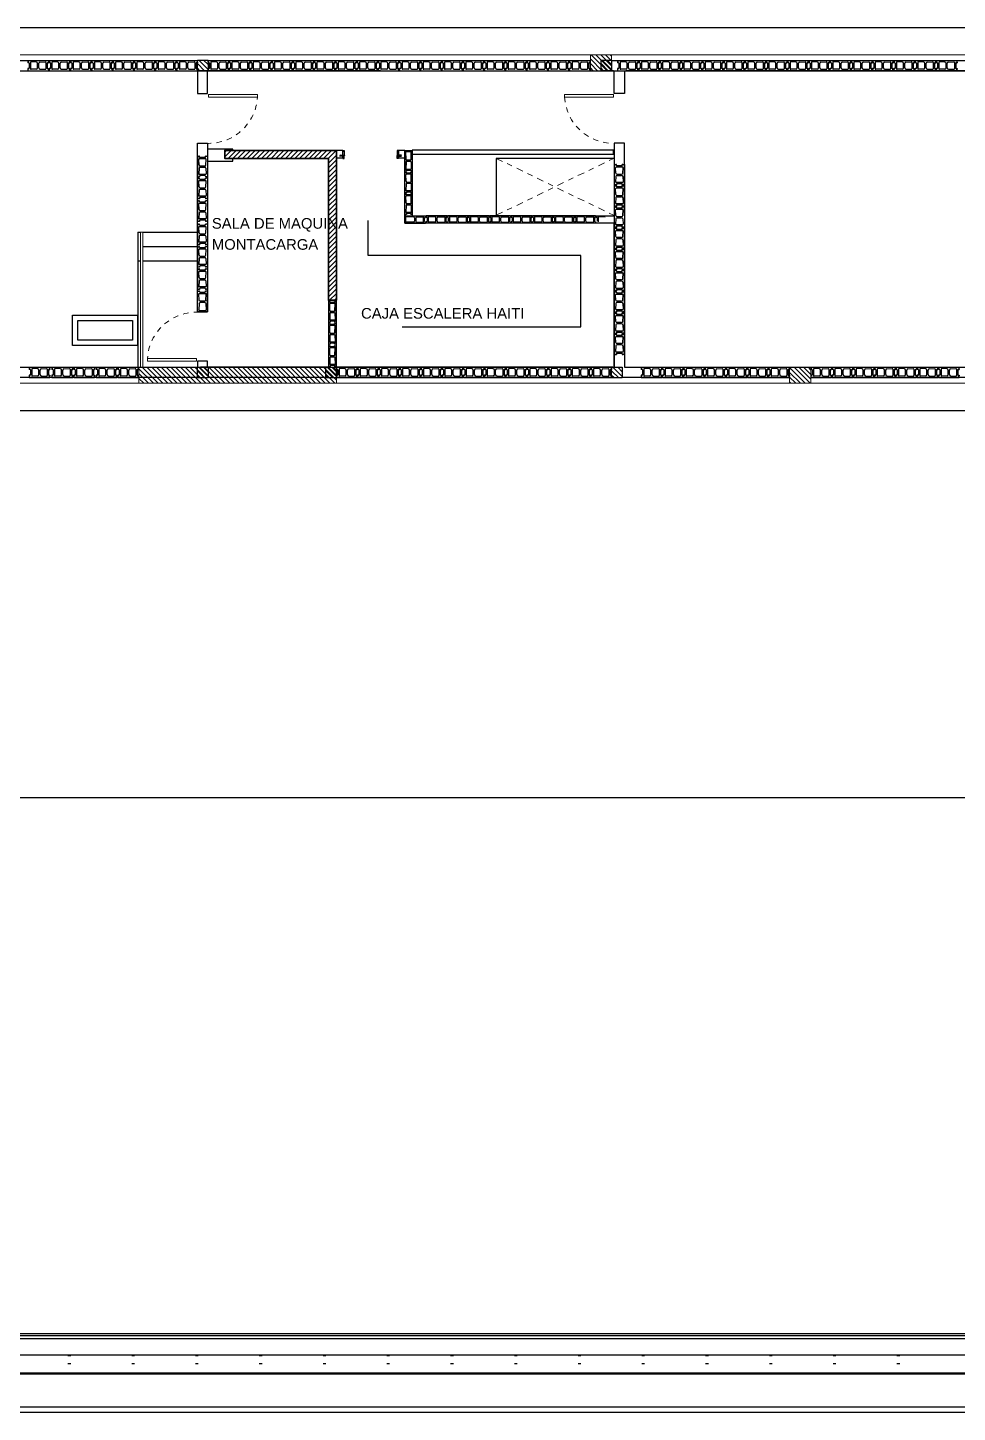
# Model space of a CAD drawing. Header units: millimetres. Extents: x 31.6 to 129.3, y 99 to 163.2.
# Drawn here: x 50.9 to 68.4, y 99.04 to 125.09 of the extents above; entities that cross this region are included whole.
import ezdxf

# ---------------------------------------------------------------- set-up
doc = ezdxf.new("R2010")
doc.units = ezdxf.units.MM
for name, pattern in [('Dash 1_16_', [0.003174, 0.001587, -0.001587]), ('DASHDOT', [1, 0.5, -0.25, 0, -0.25]), ('Grid Line', [0.022225, 0.0127, -0.003175, 0.003175, -0.003175]), ('Hidden', [7.14375, 4.7625, -2.38125])]:
    doc.linetypes.add(name, pattern=pattern)
for name, color, linetype, lineweight in [('A-DOORSYM', 7, 'Continuous', 9), ('A-FLORHRM', 7, 'Continuous', 9), ('VACIOS', 2, 'DASHDOT', 9), ('VIGAS', 7, 'Continuous', 9)]:
    doc.layers.add(name, color=color, linetype=linetype, lineweight=lineweight)
for name, color, linetype in [('ARQ - CARP', 253, 'Continuous'), ('BLOCK 014', 7, 'Continuous'), ('C', 7, 'Continuous'), ('c-h', 7, 'Continuous'), ('muro', 7, 'Continuous'), ('Sectores', 3, 'Continuous'), ('VISTA-2P', 7, 'Continuous')]:
    doc.layers.add(name, color=color, linetype=linetype)
doc.styles.add('MtXpl_Arial_Unicode_', font='ARIALUNI.ttf')

# ---------------------------------------------------------------- blocks, each defined once
blk = doc.blocks.new('Puerta de abrir una hoja - 0_90x2_10x0_23-3443815-04 - Planta de Techos')
at = {"layer": 'A-DOORSYM'}
for p, q in [((0.41, -0.115), (0.41, -1.035)), ((0.46, -0.115), (0.41, -0.115)), ((0.46, -1.035), (0.46, -0.115)), ((0.41, -1.035), (0.46, -1.035))]:
    blk.add_line(p, q, dxfattribs=at)
at = {"layer": 'A-DOORSYM', "linetype": 'Dash 1_16_'}
blk.add_arc((0.46, -0.115), 0.921, 176.8892, 266.8892, dxfattribs=at)
blk = doc.blocks.new('Puerta de abrir una hoja - 0_90x2_10x0_23-3443816-04 - Planta de Techos')
at = {"layer": 'A-DOORSYM'}
for p, q in [((0.41, 0.115), (0.41, 1.035)), ((0.41, 1.035), (0.46, 1.035)), ((0.46, 1.035), (0.46, 0.115)), ((0.46, 0.115), (0.41, 0.115))]:
    blk.add_line(p, q, dxfattribs=at)
at = {"layer": 'A-DOORSYM', "linetype": 'Dash 1_16_'}
blk.add_arc((0.46, 0.115), 0.921, 93.1108, 183.1108, dxfattribs=at)
blk = doc.blocks.new('Marco 0.15')
for p, q in [((0, 0), (0.004951, 0)), ((0, 0), (0, -0.011667)), ((0.004951, 0), (0.004951, -0.01)), ((0.014951, 0), (0.014951, -0.01)), ((0.014951, 0), (0.024951, 0)), ((0.024951, 0), (0.024951, -0.045)), ((-0.053222, -0.039262), (-0.036035, -0.048531)), ((0.023284, -0.039262), (-0.053222, -0.039262)), ((-0.036035, -0.048531), (-0.052535, -0.059518)), ((-0.052535, -0.059518), (0.023284, -0.059518)), ((-0.000026, -0.138333), (-0.000026, -0.15)), ((-0.000026, -0.15), (0.004951, -0.15)), ((0.001641, -0.138333), (0.001641, -0.148333)), ((0.001641, -0.148333), (0.003284, -0.148333)), ((0.001667, -0.001667), (0.003284, -0.001667)), ((0.001667, -0.001667), (0.001667, -0.011667)), ((0.003284, -0.001667), (0.003284, -0.011667)), ((0.003284, -0.011667), (0.016618, -0.011667)), ((0.003284, -0.138333), (0.003284, -0.148333)), ((0.003284, -0.138333), (0.016618, -0.138333)), ((0.004951, -0.01), (0.014951, -0.01)), ((0.004951, -0.14), (0.004951, -0.15)), ((0.004951, -0.14), (0.014951, -0.14)), ((0.014951, -0.15), (0.014951, -0.14)), ((0.014951, -0.15), (0.024951, -0.15)), ((0.016618, -0.001667), (0.016618, -0.011667)), ((0.016618, -0.001667), (0.023284, -0.001667)), ((0.016618, -0.148333), (0.016618, -0.138333)), ((0.016618, -0.148333), (0.023284, -0.148333)), ((0.023284, -0.001667), (0.023284, -0.046667)), ((0.023284, -0.046667), (0.028284, -0.046667)), ((0.023284, -0.148333), (0.023284, -0.053333)), ((0.023284, -0.053333), (0.028284, -0.053333)), ((0.024951, -0.045), (0.029951, -0.045)), ((0.024951, -0.15), (0.024951, -0.055)), ((0.024951, -0.055), (0.029951, -0.055)), ((0.028284, -0.053333), (0.028284, -0.046667)), ((0.029951, -0.045), (0.029951, -0.05)), ((0.029951, -0.055), (0.029951, -0.05))]:
    blk.add_line(p, q)
blk = doc.blocks.new('BLOQUE H° 19X19X39 COMUN PLANTA')
for p, q in [((0, -0.010732), (0, 0)), ((0.39, 0), (0, 0)), ((0.39, -0.010732), (0.39, 0)), ((0, -0.010732), (0, -0.010732)), ((0, -0.04), (0, -0.029268)), ((0, -0.029268), (0, -0.029268)), ((0.015, -0.04), (0, -0.04)), ((0, -0.160732), (0, -0.15)), ((0.015, -0.15), (0, -0.15)), ((0, -0.160732), (0, -0.160732)), ((0, -0.19), (0, -0.179268)), ((0, -0.179268), (0, -0.179268)), ((0.39, -0.19), (0, -0.19)), ((0.005, -0.015732), (0.005, -0.024268)), ((0.005, -0.174268), (0.005, -0.165732)), ((0.025, -0.14), (0.025, -0.05)), ((0.05, -0.154463), (0.05, -0.035537)), ((0.163546, -0.031601), (0.060523, -0.025551)), ((0.163546, -0.158399), (0.060523, -0.164449)), ((0.1825, -0.051574), (0.1825, -0.138426)), ((0.2075, -0.051574), (0.2075, -0.138426)), ((0.226454, -0.031601), (0.329477, -0.025551)), ((0.226454, -0.158399), (0.329477, -0.164449)), ((0.34, -0.154463), (0.34, -0.035537)), ((0.365, -0.14), (0.365, -0.05)), ((0.375, -0.04), (0.39, -0.04)), ((0.375, -0.15), (0.39, -0.15)), ((0.385, -0.015732), (0.385, -0.024268)), ((0.385, -0.174268), (0.385, -0.165732)), ((0.39, -0.010732), (0.39, -0.010732)), ((0.39, -0.04), (0.39, -0.029268)), ((0.39, -0.029268), (0.39, -0.029268)), ((0.39, -0.160732), (0.39, -0.15)), ((0.39, -0.160732), (0.39, -0.160732)), ((0.39, -0.19), (0.39, -0.179268)), ((0.39, -0.179268), (0.39, -0.179268))]:
    blk.add_line(p, q)
for centre, radius, start, end in [((0, -0.015732), 0.005, 0, 90), ((0, -0.024268), 0.005, 270, 0), ((0, -0.165732), 0.005, 0, 90), ((0, -0.174268), 0.005, 270, 0), ((0.015, -0.05), 0.01, 0, 90), ((0.015, -0.14), 0.01, 270, 0), ((0.06, -0.035537), 0.01, 87.002127, 180), ((0.06, -0.154463), 0.01, 180, 272.997873), ((0.1625, -0.051574), 0.02, 0, 87.002127), ((0.1625, -0.138426), 0.02, 272.997873, 0), ((0.2275, -0.051574), 0.02, 92.997873, 180), ((0.2275, -0.138426), 0.02, 180, 267.002127), ((0.33, -0.035537), 0.01, 0, 92.997873), ((0.33, -0.154463), 0.01, 267.002127, 0), ((0.375, -0.05), 0.01, 90, 180), ((0.375, -0.14), 0.01, 180, 270), ((0.39, -0.015732), 0.005, 90, 180), ((0.39, -0.024268), 0.005, 180, 270), ((0.39, -0.165732), 0.005, 90, 180), ((0.39, -0.174268), 0.005, 180, 270)]:
    blk.add_arc(centre, radius, start, end)
blk = doc.blocks.new('Railing - Railing-3572054-04 - Planta de Techos')
at = {"layer": 'A-FLORHRM'}
for p, q in [((-33.993858, -1.555603), (-33.993858, -3.555603)), ((-33.953858, -3.555603), (-33.953858, -1.555603)), ((-33.991179, -3.555603), (-33.993858, -3.555603)), ((-33.988, -3.555603), (-33.991179, -3.555603)), ((-33.983858, -3.555603), (-33.988, -3.555603)), ((-33.979035, -3.555603), (-33.983858, -3.555603)), ((-33.973859, -3.555603), (-33.979035, -3.555603)), ((-33.968682, -3.555603), (-33.973858, -3.555603)), ((-33.963859, -3.555603), (-33.968682, -3.555603)), ((-33.959716, -3.555603), (-33.963858, -3.555603)), ((-33.956539, -3.555603), (-33.959715, -3.555603)), ((-33.953858, -3.555603), (-33.956538, -3.555603))]:
    blk.add_line(p, q, dxfattribs=at)
blk = doc.blocks.new('bloque15')
for p, q in [((0, 0), (0.14, 0)), ((0, 0), (0, -0.39)), ((0.14, 0), (0.14, -0.39)), ((0.023285, -0.168534), (0.018827, -0.026175)), ((0.023285, -0.221466), (0.018827, -0.345404)), ((0.026185, -0.018421), (0.113815, -0.018421)), ((0.101998, -0.1825), (0.038002, -0.1825)), ((0.101998, -0.2075), (0.038002, -0.2075)), ((0.116715, -0.168534), (0.121173, -0.026175)), ((0.116715, -0.221466), (0.121173, -0.345404)), ((0, -0.39), (0.007908, -0.39)), ((0.007908, -0.39), (0.007908, -0.39)), ((0.011592, -0.386316), (0.017882, -0.386316)), ((0.021566, -0.39), (0.029474, -0.39)), ((0.021566, -0.39), (0.021566, -0.39)), ((0.026185, -0.353158), (0.113815, -0.353158)), ((0.029474, -0.378947), (0.029474, -0.39)), ((0.036842, -0.371579), (0.103158, -0.371579)), ((0.110526, -0.378947), (0.110526, -0.39)), ((0.110526, -0.39), (0.118434, -0.39)), ((0.118434, -0.39), (0.118434, -0.39)), ((0.128408, -0.386316), (0.122118, -0.386316)), ((0.132092, -0.39), (0.14, -0.39)), ((0.132092, -0.39), (0.132092, -0.39))]:
    blk.add_line(p, q)
for centre, radius, start, end in [((0.026185, -0.025789), 0.007368, 90, 182.997873), ((0.038002, -0.167763), 0.014737, 182.997873, 270), ((0.038002, -0.222237), 0.014737, 90, 177.002127), ((0.101998, -0.167763), 0.014737, 270, 357.002127), ((0.101998, -0.222237), 0.014737, 2.997873, 90), ((0.113815, -0.025789), 0.007368, 357.002127, 90), ((0.011592, -0.39), 0.003684, 90, 180), ((0.017882, -0.39), 0.003684, 0, 90), ((0.026185, -0.345789), 0.007368, 177.002127, 270), ((0.036842, -0.378947), 0.007368, 90, 180), ((0.103158, -0.378947), 0.007368, 0, 90), ((0.113815, -0.345789), 0.007368, 270, 2.997873), ((0.122118, -0.39), 0.003684, 90, 180), ((0.128408, -0.39), 0.003684, 0, 90)]:
    blk.add_arc(centre, radius, start, end)
blk = doc.blocks.new('BLOQUE H° 14X19X33 COMUN PLANTA')
for p, q in [((0, 0.14), (0, 0.132092)), ((0.39, 0.14), (0, 0.14)), ((0, 0.132092), (0, 0.132092)), ((0, 0.118434), (0, 0.110526)), ((0, 0.118434), (0, 0.118434)), ((0.011053, 0.110526), (0, 0.110526)), ((0, 0.029474), (0, 0.021566)), ((0.011053, 0.029474), (0, 0.029474)), ((0, 0.021566), (0, 0.021566)), ((0, 0.007908), (0, 0)), ((0, 0.007908), (0, 0.007908)), ((0.39, 0), (0, 0)), ((0.003684, 0.128408), (0.003684, 0.122118)), ((0.003684, 0.011592), (0.003684, 0.017882)), ((0.018421, 0.103158), (0.018421, 0.036842)), ((0.038421, 0.113815), (0.038421, 0.026185)), ((0.169455, 0.116715), (0.046175, 0.121173)), ((0.169455, 0.023285), (0.046175, 0.018827)), ((0.183421, 0.038002), (0.183421, 0.101998)), ((0.206579, 0.038002), (0.206579, 0.101998)), ((0.220545, 0.116715), (0.343825, 0.121173)), ((0.220545, 0.023285), (0.343825, 0.018827)), ((0.351579, 0.113815), (0.351579, 0.026185)), ((0.371579, 0.103158), (0.371579, 0.036842)), ((0.378947, 0.110526), (0.39, 0.110526)), ((0.378947, 0.029474), (0.39, 0.029474)), ((0.386316, 0.128408), (0.386316, 0.122118)), ((0.386316, 0.011592), (0.386316, 0.017882)), ((0.39, 0.14), (0.39, 0.132092)), ((0.39, 0.132092), (0.39, 0.132092)), ((0.39, 0.118434), (0.39, 0.110526)), ((0.39, 0.118434), (0.39, 0.118434)), ((0.39, 0.029474), (0.39, 0.021566)), ((0.39, 0.021566), (0.39, 0.021566)), ((0.39, 0.007908), (0.39, 0)), ((0.39, 0.007908), (0.39, 0.007908))]:
    blk.add_line(p, q)
for centre, radius, start, end in [((0, 0.128408), 0.003684, 0, 90), ((0, 0.122118), 0.003684, 270, 0), ((0, 0.017882), 0.003684, 0, 90), ((0, 0.011592), 0.003684, 270, 0), ((0.011053, 0.103158), 0.007368, 0, 90), ((0.011053, 0.036842), 0.007368, 270, 0), ((0.045789, 0.113815), 0.007368, 87.002127, 180), ((0.045789, 0.026185), 0.007368, 180, 272.997873), ((0.168684, 0.101998), 0.014737, 0, 87.002127), ((0.168684, 0.038002), 0.014737, 272.997873, 0), ((0.221316, 0.101998), 0.014737, 92.997873, 180), ((0.221316, 0.038002), 0.014737, 180, 267.002127), ((0.344211, 0.113815), 0.007368, 0, 92.997873), ((0.344211, 0.026185), 0.007368, 267.002127, 0), ((0.378947, 0.103158), 0.007368, 90, 180), ((0.378947, 0.036842), 0.007368, 180, 270), ((0.39, 0.128408), 0.003684, 90, 180), ((0.39, 0.122118), 0.003684, 180, 270), ((0.39, 0.017882), 0.003684, 90, 180), ((0.39, 0.011592), 0.003684, 180, 270)]:
    blk.add_arc(centre, radius, start, end)
blk = doc.blocks.new('bloque')
for p, q in [((0, 0), (0.19, 0)), ((0, 0), (0, -0.39)), ((0.19, 0), (0.19, -0.39)), ((0.031601, -0.151046), (0.025551, -0.035523)), ((0.031601, -0.213954), (0.025551, -0.329477)), ((0.035537, -0.025), (0.154463, -0.025)), ((0.138426, -0.17), (0.051574, -0.17)), ((0.138426, -0.195), (0.051574, -0.195)), ((0.158399, -0.151046), (0.164449, -0.035523)), ((0.158399, -0.213954), (0.164449, -0.329477)), ((0, -0.39), (0.010732, -0.39)), ((0.010732, -0.39), (0.010732, -0.39)), ((0.015732, -0.385), (0.024268, -0.385)), ((0.029268, -0.39), (0.04, -0.39)), ((0.029268, -0.39), (0.029268, -0.39)), ((0.035537, -0.34), (0.154463, -0.34)), ((0.04, -0.375), (0.04, -0.39)), ((0.05, -0.365), (0.14, -0.365)), ((0.15, -0.375), (0.15, -0.39)), ((0.15, -0.39), (0.160732, -0.39)), ((0.160732, -0.39), (0.160732, -0.39)), ((0.174268, -0.385), (0.165732, -0.385)), ((0.179268, -0.39), (0.19, -0.39)), ((0.179268, -0.39), (0.179268, -0.39))]:
    blk.add_line(p, q)
for centre, radius, start, end in [((0.035537, -0.035), 0.01, 90, 182.997873), ((0.051574, -0.15), 0.02, 182.997873, 270), ((0.051574, -0.215), 0.02, 90, 177.002127), ((0.138426, -0.15), 0.02, 270, 357.002127), ((0.138426, -0.215), 0.02, 2.997873, 90), ((0.154463, -0.035), 0.01, 357.002127, 90), ((0.015732, -0.39), 0.005, 90, 180), ((0.024268, -0.39), 0.005, 0, 90), ((0.035537, -0.33), 0.01, 177.002127, 270), ((0.05, -0.375), 0.01, 90, 180), ((0.14, -0.375), 0.01, 0, 90), ((0.154463, -0.33), 0.01, 270, 2.997873), ((0.165732, -0.39), 0.005, 90, 180), ((0.174268, -0.39), 0.005, 0, 90)]:
    blk.add_arc(centre, radius, start, end)

msp = doc.modelspace()

# ---------------------------------------------------------------- hatches: boundary and pattern name
at = {"layer": 'c-h', "true_color": 0x939598}
h = msp.add_hatch(dxfattribs=at)
h.set_pattern_fill('ANSI31', color=252, scale=0.02, angle=90, style=0)
h.set_pattern_definition([(135, (42.86381, 28.36593), (-0.04490128, -0.04490128), [])])
h.paths.add_polyline_path([(61.89, 124.583), (61.89, 124.283), (61.49, 124.283), (61.49, 124.583)])
h = msp.add_hatch(dxfattribs=at)
h.set_pattern_fill('ANSI31', color=252, scale=0.02, angle=90, style=0)
h.set_pattern_definition([(135, (35.46881, 28.36593), (-0.04490128, -0.04490128), [])])
h.paths.add_polyline_path([(54.295, 124.483), (54.295, 124.283), (54.095, 124.283), (54.095, 124.483)])
h = msp.add_hatch(dxfattribs=at)
h.set_pattern_fill('ANSI31', color=252, scale=0.02, angle=90, style=0)
h.set_pattern_definition([(135, (43.06381, 28.36593), (-0.04490128, -0.04490128), [])])
h.paths.add_polyline_path([(61.89, 124.483), (61.89, 124.283), (61.69, 124.283), (61.69, 124.483)])
h = msp.add_hatch(dxfattribs=at)
h.set_pattern_fill('ANSI31', color=252, scale=0.02, style=0)
h.set_pattern_definition([(45, (80.39043, 127.78694), (-0.04490128, 0.04490128), [])])
h.paths.add_polyline_path([(56.56, 119.963), (56.71, 119.963), (56.71, 122.783), (54.61, 122.783), (54.61, 122.633), (56.56, 122.633), (56.56, 119.963), (56.56, 119.963)])
h = msp.add_hatch(dxfattribs=at)
h.set_pattern_fill('ANSI31', color=252, scale=0.02, angle=90, style=0)
h.set_pattern_definition([(135, (-161.57695, 220.09426), (-0.04490128, -0.04490128), [])])
h.paths.add_polyline_path([(52.995, 118.403), (56.71, 118.403), (56.71, 118.703), (52.995, 118.703)])
h = msp.add_hatch(dxfattribs=at)
h.set_pattern_fill('ANSI31', color=252, scale=0.02, angle=90, style=0)
h.set_pattern_definition([(135, (35.46881, 22.58593), (-0.04490128, -0.04490128), [])])
h.paths.add_polyline_path([(54.295, 118.703), (54.295, 118.503), (54.095, 118.503), (54.095, 118.703)])
h = msp.add_hatch(dxfattribs=at)
h.set_pattern_fill('ANSI31', color=252, scale=0.02, angle=90, style=0)
h.set_pattern_definition([(135, (37.88381, 22.58593), (-0.04490128, -0.04490128), [])])
h.paths.add_polyline_path([(56.71, 118.703), (56.71, 118.503), (56.51, 118.503), (56.51, 118.703)])
h = msp.add_hatch(dxfattribs=at)
h.set_pattern_fill('ANSI31', color=252, scale=0.02, angle=90, style=0)
h.set_pattern_definition([(135, (43.26381, 22.58593), (-0.04490128, -0.04490128), [])])
h.paths.add_polyline_path([(62.09, 118.703), (62.09, 118.503), (61.89, 118.503), (61.89, 118.703)])
h = msp.add_hatch(dxfattribs=at)
h.set_pattern_fill('ANSI31', color=252, scale=0.02, angle=90, style=0)
h.set_pattern_definition([(135, (46.613816, 22.28593), (-0.04490128, -0.04490128), [])])
h.paths.add_polyline_path([(65.64, 118.703), (65.64, 118.403), (65.24, 118.403), (65.24, 118.703)])

# ---------------------------------------------------------------- linework, layer by layer
at = {"color": 252, "true_color": 0x939598}
msp.add_lwpolyline([(57.948, 119.463), (60.628, 119.463), (61.308, 119.463), (61.308, 120.808), (60.619, 120.808), (58.209, 120.808), (57.309, 120.808), (57.309, 121.463)], dxfattribs=at)
at = {"layer": 'A-FLORHRM', "color": 252, "true_color": 0x939598}
for p, q in [((53.025, 121.244), (53.065, 121.244)), ((53.025, 121.244), (53.025, 120.704)), ((53.065, 121.244), (53.065, 120.704))]:
    msp.add_line(p, q, dxfattribs=at)
at = {"layer": 'ARQ - CARP', "color": 252, "true_color": 0x939598}
for p, q in [((61.598, 121.531), (61.598, 121.523)), ((61.609, 121.523), (61.598, 121.523)), ((61.602, 121.541), (61.602, 121.535)), ((61.617, 121.516), (61.617, 121.45)), ((61.637, 121.527), (61.637, 121.439)), ((61.768, 121.53), (61.645, 121.534))]:
    msp.add_line(p, q, dxfattribs=at)
for centre, radius, start, end in [((61.598, 121.535), 0.00368, 270, 0), ((61.609, 121.516), 0.00737, 0, 90), ((61.644, 121.527), 0.00737, 87.0021, 180)]:
    msp.add_arc(centre, radius, start, end, dxfattribs=at)
at = {"layer": 'BLOCK 014', "color": 252, "true_color": 0x939598}
for p, q in [((54.76, 122.808), (54.305, 122.808)), ((54.76, 122.783), (54.76, 122.808)), ((54.305, 122.578), (54.76, 122.578)), ((54.76, 122.578), (54.76, 122.633)), ((56.56, 122.633), (56.56, 118.703)), ((56.71, 118.703), (56.71, 122.633)), ((35.78, 118.703), (61.94, 118.703)), ((62.13, 118.703), (79.018, 118.703))]:
    msp.add_line(p, q, dxfattribs=at)
for points in [[(37.03, 124.283), (111.35, 124.283)], [(49.39, 124.473), (54.095, 124.473)], [(54.295, 124.473), (61.49, 124.473)], [(61.89, 124.473), (73.99, 124.473)], [(61.89, 118.513), (56.71, 118.513), (56.71, 118.703), (61.94, 118.703), (61.94, 121.413), (57.998, 121.413), (57.998, 122.783), (58.138, 122.783), (58.138, 121.553), (61.94, 121.553)], [(62.13, 121.553), (62.13, 122.917), (61.94, 122.917), (61.94, 121.553)], [(62.13, 121.553), (62.13, 118.703), (62.13, 118.703)], [(52.995, 118.513), (45.64, 118.513)], [(61.89, 118.513), (56.71, 118.513)], [(65.24, 118.513), (62.09, 118.513)], [(73.28, 118.513), (65.64, 118.513)]]:
    msp.add_lwpolyline(points, dxfattribs=at)
for points in [[(54.095, 123.853), (54.285, 123.853), (54.285, 124.283), (54.095, 124.283)], [(61.94, 124.283), (62.13, 124.283), (62.13, 123.853), (61.94, 123.853)], [(54.285, 119.749), (54.095, 119.749), (54.095, 122.917), (54.285, 122.917)], [(56.83, 122.643), (56.83, 122.783), (56.71, 122.783), (56.71, 122.643)], [(57.998, 122.643), (57.998, 122.783), (57.88, 122.783), (57.88, 122.643)], [(54.095, 118.703), (54.285, 118.703), (54.285, 118.818), (54.095, 118.818)]]:
    msp.add_lwpolyline(points, close=True, dxfattribs=at)
at = {"layer": 'BLOCK 014', "color": 252, "linetype": 'Hidden', "ltscale": 0.5, "true_color": 0x939598}
for points in [[(54.095, 118.513), (52.995, 118.513)], [(56.51, 118.513), (54.295, 118.513)]]:
    msp.add_lwpolyline(points, dxfattribs=at)
at = {"layer": 'C', "color": 252, "true_color": 0x939598}
for points in [[(54.295, 124.483), (54.295, 124.283), (54.095, 124.283), (54.095, 124.483)], [(61.89, 124.483), (61.89, 124.283), (61.69, 124.283), (61.69, 124.483)], [(54.295, 118.703), (54.295, 118.503), (54.095, 118.503), (54.095, 118.703)], [(56.71, 118.703), (56.71, 118.503), (56.51, 118.503), (56.51, 118.703)], [(62.09, 118.703), (62.09, 118.503), (61.89, 118.503), (61.89, 118.703)]]:
    msp.add_lwpolyline(points, close=True, dxfattribs=at)
at = {"layer": 'C', "color": 252, "lineweight": 35, "true_color": 0x939598}
msp.add_lwpolyline([(56.56, 119.963), (56.71, 119.963), (56.71, 122.783), (54.61, 122.783), (54.61, 122.633), (56.56, 122.633), (56.56, 119.963), (56.56, 119.963)], close=True, dxfattribs=at)
at = {"layer": 'muro', "color": 252, "true_color": 0x939598}
for p, q in [((128.92, 125.092), (31.84, 125.092)), ((57.54, 124.283), (54.305, 124.283)), ((61.49, 124.283), (61.89, 124.283)), ((61.925, 124.283), (61.89, 124.283)), ((98.898, 124.283), (62.155, 124.283)), ((56.71, 122.783), (54.76, 122.783)), ((56.71, 122.633), (56.71, 122.783)), ((58.138, 122.793), (61.925, 122.793)), ((61.925, 122.708), (58.138, 122.708)), ((61.925, 122.708), (61.925, 122.793)), ((54.76, 122.633), (56.56, 122.633)), ((59.72, 122.633), (59.72, 121.563)), ((61.925, 122.633), (59.72, 122.633)), ((61.94, 121.413), (61.94, 118.703)), ((52.975, 121.244), (52.975, 118.703)), ((52.975, 121.244), (53.025, 121.244)), ((53.065, 121.244), (54.075, 121.244)), ((53.065, 120.974), (54.075, 120.974)), ((52.975, 120.704), (53.025, 120.704)), ((53.065, 120.704), (54.075, 120.704)), ((51.745, 119.112), (51.745, 119.682)), ((51.745, 119.682), (52.97, 119.682)), ((51.845, 119.212), (51.845, 119.582)), ((51.845, 119.582), (52.87, 119.582)), ((52.87, 119.582), (52.87, 119.212)), ((52.97, 119.682), (52.97, 119.112)), ((52.97, 119.112), (51.745, 119.112)), ((52.87, 119.212), (51.845, 119.212)), ((56.56, 118.703), (54.15, 118.703)), ((61.915, 118.703), (56.71, 118.703)), ((31.84, 117.891), (128.92, 117.891)), ((77.008, 110.603), (32.088, 110.603)), ((44.809, 100.523), (116.389, 100.523)), ((116.134, 100.423), (45.079, 100.423)), ((45.144, 100.488), (116.069, 100.488)), ((44.779, 100.123), (116.434, 100.123)), ((51.659, 100.113), (51.711, 100.113)), ((52.859, 100.113), (52.911, 100.113)), ((54.059, 100.113), (54.111, 100.113)), ((55.259, 100.113), (55.311, 100.113)), ((56.459, 100.113), (56.511, 100.113)), ((57.659, 100.113), (57.711, 100.113)), ((58.859, 100.113), (58.911, 100.113)), ((60.059, 100.113), (60.111, 100.113)), ((61.259, 100.113), (61.311, 100.113)), ((62.459, 100.113), (62.511, 100.113)), ((63.659, 100.113), (63.711, 100.113)), ((64.859, 100.113), (64.911, 100.113)), ((66.059, 100.113), (66.111, 100.113)), ((67.259, 100.113), (67.311, 100.113)), ((32.065, 99.785), (128.7, 99.785)), ((51.659, 99.963), (51.711, 99.963)), ((52.859, 99.963), (52.911, 99.963)), ((54.059, 99.963), (54.111, 99.963)), ((55.259, 99.963), (55.311, 99.963)), ((56.459, 99.963), (56.511, 99.963)), ((57.659, 99.963), (57.711, 99.963)), ((58.859, 99.963), (58.911, 99.963)), ((60.059, 99.963), (60.111, 99.963)), ((61.259, 99.963), (61.311, 99.963)), ((62.459, 99.963), (62.511, 99.963)), ((63.659, 99.963), (63.711, 99.963)), ((64.859, 99.963), (64.911, 99.963)), ((66.059, 99.963), (66.111, 99.963)), ((67.259, 99.963), (67.311, 99.963)), ((128.705, 99.763), (32.06, 99.763)), ((31.843, 99.043), (128.961, 99.043)), ((32.06, 99.144), (128.705, 99.144))]:
    msp.add_line(p, q, dxfattribs=at)
at = {"layer": 'VACIOS', "color": 252, "linetype": 'Grid Line', "ltscale": 10, "true_color": 0x939598}
for p, q in [((59.72, 122.633), (61.925, 121.563)), ((59.72, 121.563), (61.925, 122.633))]:
    msp.add_line(p, q, dxfattribs=at)
at = {"layer": 'VIGAS', "color": 252, "true_color": 0x939598}
for p, q in [((33.22, 124.583), (115.64, 124.583)), ((33.22, 124.283), (115.445, 124.283)), ((33.34, 118.403), (115.64, 118.403))]:
    msp.add_line(p, q, dxfattribs=at)
for points in [[(61.89, 124.583), (61.89, 124.283), (61.49, 124.283), (61.49, 124.583)], [(52.995, 118.403), (56.71, 118.403), (56.71, 118.703), (52.995, 118.703)], [(65.64, 118.703), (65.64, 118.403), (65.24, 118.403), (65.24, 118.703)]]:
    msp.add_lwpolyline(points, close=True, dxfattribs=at)

# ---------------------------------------------------------------- block references
at = {"layer": 'ARQ - CARP', "color": 252, "true_color": 0x939598}
for name, p, rotation in [('BLOQUE H° 19X19X39 COMUN PLANTA', (51.295, 124.283), 180), ('BLOQUE H° 19X19X39 COMUN PLANTA', (51.695, 124.283), 180), ('BLOQUE H° 19X19X39 COMUN PLANTA', (52.095, 124.283), 180), ('BLOQUE H° 19X19X39 COMUN PLANTA', (52.495, 124.283), 180), ('BLOQUE H° 19X19X39 COMUN PLANTA', (52.895, 124.283), 180), ('BLOQUE H° 19X19X39 COMUN PLANTA', (53.295, 124.283), 180), ('BLOQUE H° 19X19X39 COMUN PLANTA', (53.695, 124.283), 180), ('BLOQUE H° 19X19X39 COMUN PLANTA', (54.095, 124.283), 180), ('BLOQUE H° 19X19X39 COMUN PLANTA', (54.685, 124.283), 180), ('BLOQUE H° 19X19X39 COMUN PLANTA', (55.085, 124.283), 180), ('BLOQUE H° 19X19X39 COMUN PLANTA', (55.485, 124.283), 180), ('BLOQUE H° 19X19X39 COMUN PLANTA', (55.885, 124.283), 180), ('BLOQUE H° 19X19X39 COMUN PLANTA', (56.285, 124.283), 180), ('BLOQUE H° 19X19X39 COMUN PLANTA', (56.685, 124.283), 180), ('BLOQUE H° 19X19X39 COMUN PLANTA', (57.085, 124.283), 180), ('BLOQUE H° 19X19X39 COMUN PLANTA', (57.485, 124.283), 180), ('BLOQUE H° 19X19X39 COMUN PLANTA', (57.885, 124.283), 180), ('BLOQUE H° 19X19X39 COMUN PLANTA', (58.285, 124.283), 180), ('BLOQUE H° 19X19X39 COMUN PLANTA', (58.685, 124.283), 180), ('BLOQUE H° 19X19X39 COMUN PLANTA', (59.085, 124.283), 180), ('BLOQUE H° 19X19X39 COMUN PLANTA', (59.485, 124.283), 180), ('BLOQUE H° 19X19X39 COMUN PLANTA', (59.885, 124.283), 180), ('BLOQUE H° 19X19X39 COMUN PLANTA', (60.285, 124.283), 180), ('BLOQUE H° 19X19X39 COMUN PLANTA', (60.685, 124.283), 180), ('BLOQUE H° 19X19X39 COMUN PLANTA', (61.085, 124.283), 180), ('BLOQUE H° 19X19X39 COMUN PLANTA', (61.485, 124.283), 180), ('BLOQUE H° 19X19X39 COMUN PLANTA', (62.39, 124.283), 180), ('BLOQUE H° 19X19X39 COMUN PLANTA', (62.79, 124.283), 180), ('BLOQUE H° 19X19X39 COMUN PLANTA', (63.19, 124.283), 180), ('BLOQUE H° 19X19X39 COMUN PLANTA', (63.59, 124.283), 180), ('BLOQUE H° 19X19X39 COMUN PLANTA', (63.99, 124.283), 180), ('BLOQUE H° 19X19X39 COMUN PLANTA', (64.39, 124.283), 180), ('BLOQUE H° 19X19X39 COMUN PLANTA', (64.79, 124.283), 180), ('BLOQUE H° 19X19X39 COMUN PLANTA', (65.19, 124.283), 180), ('BLOQUE H° 19X19X39 COMUN PLANTA', (65.59, 124.283), 180), ('BLOQUE H° 19X19X39 COMUN PLANTA', (65.99, 124.283), 180), ('BLOQUE H° 19X19X39 COMUN PLANTA', (66.39, 124.283), 180), ('BLOQUE H° 19X19X39 COMUN PLANTA', (66.79, 124.283), 180), ('BLOQUE H° 19X19X39 COMUN PLANTA', (67.19, 124.283), 180), ('BLOQUE H° 19X19X39 COMUN PLANTA', (67.59, 124.283), 180), ('BLOQUE H° 19X19X39 COMUN PLANTA', (67.99, 124.283), 180), ('BLOQUE H° 19X19X39 COMUN PLANTA', (68.39, 124.283), 180), ('BLOQUE H° 19X19X39 COMUN PLANTA', (54.095, 122.283), 90), ('BLOQUE H° 19X19X39 COMUN PLANTA', (61.94, 122.129), 90), ('BLOQUE H° 19X19X39 COMUN PLANTA', (54.095, 121.873), 90), ('BLOQUE H° 14X19X33 COMUN PLANTA', (57.998, 122.372), 270), ('BLOQUE H° 14X19X33 COMUN PLANTA', (57.998, 121.965), 270), ('BLOQUE H° 19X19X39 COMUN PLANTA', (61.94, 121.73), 90), ('BLOQUE H° 19X19X39 COMUN PLANTA', (54.095, 121.447), 90), ('BLOQUE H° 19X19X39 COMUN PLANTA', (61.94, 121.333), 90), ('BLOQUE H° 19X19X39 COMUN PLANTA', (54.095, 121.008), 90), ('bloque15', (57.998, 121.413), 90), ('BLOQUE H° 19X19X39 COMUN PLANTA', (62.13, 121.326), 270), ('BLOQUE H° 19X19X39 COMUN PLANTA', (54.095, 120.585), 90), ('BLOQUE H° 19X19X39 COMUN PLANTA', (62.13, 120.929), 270), ('BLOQUE H° 19X19X39 COMUN PLANTA', (54.095, 120.165), 90), ('BLOQUE H° 19X19X39 COMUN PLANTA', (62.13, 120.532), 270), ('BLOQUE H° 19X19X39 COMUN PLANTA', (62.13, 120.129), 270), ('BLOQUE H° 14X19X33 COMUN PLANTA', (56.565, 119.941), 270), ('BLOQUE H° 19X19X39 COMUN PLANTA', (62.13, 119.727), 270), ('BLOQUE H° 14X19X33 COMUN PLANTA', (56.565, 119.526), 270), ('BLOQUE H° 19X19X39 COMUN PLANTA', (62.13, 119.331), 270), ('BLOQUE H° 14X19X33 COMUN PLANTA', (56.565, 119.107), 270), ('BLOQUE H° 19X19X39 COMUN PLANTA', (51.317, 118.513), 180), ('BLOQUE H° 19X19X39 COMUN PLANTA', (51.747, 118.513), 180), ('BLOQUE H° 19X19X39 COMUN PLANTA', (52.161, 118.513), 180), ('BLOQUE H° 19X19X39 COMUN PLANTA', (52.58, 118.513), 180), ('BLOQUE H° 19X19X39 COMUN PLANTA', (52.986, 118.513), 180), ('BLOQUE H° 19X19X39 COMUN PLANTA', (57.1, 118.513), 180), ('BLOQUE H° 19X19X39 COMUN PLANTA', (57.5, 118.513), 180), ('BLOQUE H° 19X19X39 COMUN PLANTA', (57.897, 118.513), 180), ('BLOQUE H° 19X19X39 COMUN PLANTA', (58.294, 118.513), 180), ('BLOQUE H° 19X19X39 COMUN PLANTA', (58.69, 118.513), 180), ('BLOQUE H° 19X19X39 COMUN PLANTA', (59.09, 118.513), 180), ('BLOQUE H° 19X19X39 COMUN PLANTA', (59.49, 118.513), 180), ('BLOQUE H° 19X19X39 COMUN PLANTA', (59.89, 118.513), 180), ('BLOQUE H° 19X19X39 COMUN PLANTA', (60.29, 118.513), 180), ('BLOQUE H° 19X19X39 COMUN PLANTA', (60.69, 118.513), 180), ('BLOQUE H° 19X19X39 COMUN PLANTA', (61.09, 118.513), 180), ('BLOQUE H° 19X19X39 COMUN PLANTA', (61.49, 118.513), 180), ('BLOQUE H° 19X19X39 COMUN PLANTA', (61.89, 118.513), 180), ('BLOQUE H° 19X19X39 COMUN PLANTA', (62.835, 118.513), 180), ('BLOQUE H° 19X19X39 COMUN PLANTA', (63.235, 118.513), 180), ('BLOQUE H° 19X19X39 COMUN PLANTA', (63.635, 118.513), 180), ('BLOQUE H° 19X19X39 COMUN PLANTA', (64.035, 118.513), 180), ('BLOQUE H° 19X19X39 COMUN PLANTA', (64.435, 118.513), 180), ('BLOQUE H° 19X19X39 COMUN PLANTA', (64.835, 118.513), 180), ('BLOQUE H° 19X19X39 COMUN PLANTA', (65.235, 118.513), 180), ('BLOQUE H° 19X19X39 COMUN PLANTA', (66.03, 118.513), 180), ('BLOQUE H° 19X19X39 COMUN PLANTA', (66.43, 118.513), 180), ('BLOQUE H° 19X19X39 COMUN PLANTA', (66.83, 118.513), 180), ('BLOQUE H° 19X19X39 COMUN PLANTA', (67.23, 118.513), 180), ('BLOQUE H° 19X19X39 COMUN PLANTA', (67.63, 118.513), 180), ('BLOQUE H° 19X19X39 COMUN PLANTA', (68.03, 118.513), 180), ('BLOQUE H° 19X19X39 COMUN PLANTA', (68.43, 118.513), 180)]:
    msp.add_blockref(name, p, dxfattribs=dict(at, rotation=rotation))
for name, p in [('bloque15', (57.998, 122.783)), ('BLOQUE H° 14X19X33 COMUN PLANTA', (58.398, 121.413)), ('BLOQUE H° 14X19X33 COMUN PLANTA', (58.798, 121.413)), ('BLOQUE H° 14X19X33 COMUN PLANTA', (59.198, 121.413)), ('BLOQUE H° 14X19X33 COMUN PLANTA', (59.598, 121.413)), ('BLOQUE H° 14X19X33 COMUN PLANTA', (59.998, 121.413)), ('BLOQUE H° 14X19X33 COMUN PLANTA', (60.398, 121.413)), ('BLOQUE H° 14X19X33 COMUN PLANTA', (60.798, 121.413)), ('BLOQUE H° 14X19X33 COMUN PLANTA', (61.198, 121.413))]:
    msp.add_blockref(name, p, dxfattribs=at)
at = {"layer": 'ARQ - CARP', "color": 252, "true_color": 0x939598, "xscale": -1, "rotation": 180}
msp.add_blockref('bloque', (54.095, 119.749), dxfattribs=at)
at = {"layer": 'muro', "color": 252, "true_color": 0x939598}
for name, p, rotation in [('Puerta de abrir una hoja - 0_90x2_10x0_23-3443815-04 - Planta de Techos', (54.19, 123.377), 90), ('Puerta de abrir una hoja - 0_90x2_10x0_23-3443816-04 - Planta de Techos', (62.04, 123.377), 90), ('Puerta de abrir una hoja - 0_90x2_10x0_23-3443815-04 - Planta de Techos', (54.19, 119.278), 270)]:
    msp.add_blockref(name, p, dxfattribs=dict(at, rotation=rotation))
msp.add_blockref('Railing - Railing-3572054-04 - Planta de Techos', (87.019, 122.26), dxfattribs=at)
at = {"layer": 'VISTA-2P', "color": 252, "lineweight": 5, "true_color": 0x939598, "xscale": -1, "rotation": 180}
msp.add_blockref('Marco 0.15', (56.83, 122.633), dxfattribs=at)
at = {"layer": 'VISTA-2P', "color": 252, "lineweight": 5, "true_color": 0x939598, "rotation": 180}
msp.add_blockref('Marco 0.15', (57.88, 122.633), dxfattribs=at)

# ---------------------------------------------------------------- texts
at = {"layer": 'Sectores', "style": 'MtXpl_Arial_Unicode_'}
for s, p in [('SALA DE MAQUINA', (54.366, 121.31)), ('MONTACARGA', (54.366, 120.914)), ('CAJA ESCALERA HAITI', (57.174, 119.618))]:
    msp.add_text(s, height=0.2, dxfattribs=at).set_placement(p)

doc.saveas('drawing.dxf')
